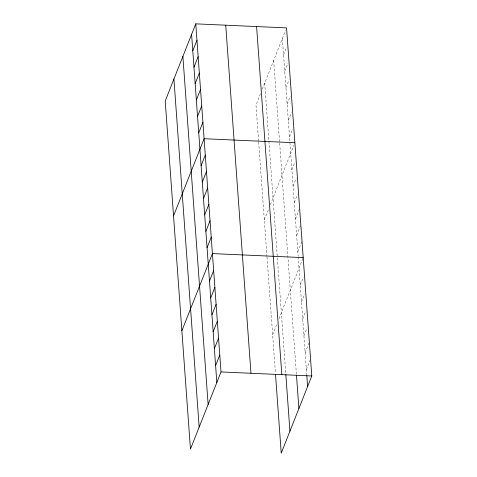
<?xml version="1.0" encoding="UTF-8"?>
<svg xmlns="http://www.w3.org/2000/svg" width="477" height="477" viewBox="0 0 477 477"><rect width="100%" height="100%" fill="white"/><g stroke="black" fill="none" stroke-linecap="round" stroke-linejoin="round"><path stroke-width="0.36" stroke-dasharray="2.38 1.79" d="M260.478 93.736L255.994 105.059L258.629 141.448M262.326 89.074L285.502 30.528M283.559 54.849L286.695 46.937M284.751 71.264L287.881 63.346M285.938 87.673L289.074 79.76M287.13 104.081L290.26 96.169M288.317 120.49L291.453 112.578M289.509 136.899L292.639 128.987M264.324 219.933L268.807 208.604M270.387 204.609L293.832 145.396M291.888 169.723L295.019 161.81M293.075 186.131L296.211 178.219M294.267 202.54L297.398 194.628M295.454 218.949L299.371 209.057M296.646 235.358L300.564 225.472M297.839 251.773L301.75 241.881M272.647 334.8L277.131 323.472M278.979 318.809L302.943 258.29M300.254 285.085L303.384 277.173M301.476 301.995L304.612 294.082M302.704 318.898L305.835 310.986M303.927 335.808L307.063 327.896M305.155 352.718L309.072 342.826M306.377 369.621L310.294 359.73M282.372 38.44L289.873 141.896M289.921 142.611L298.149 256.054M298.197 256.763L306.753 374.767M273.667 60.424L279.611 142.474M279.665 143.189L296.45 374.701M264.699 83.076L277.316 257.163M277.37 257.878L285.777 373.831M258.683 142.164L266.959 256.316M267.013 257.031L275.42 373.026"/><path stroke-width="0.72" d="M195.773 23.85L165.215 101.023L190.454 449.107L221.006 371.941L195.773 23.85L286.546 27.893L311.785 375.977L281.227 453.15L275.527 374.493M192.786 50.812L196.959 40.259M193.972 67.221L198.152 56.668M195.165 83.63L199.338 73.082M196.351 100.039L200.531 89.491M197.544 116.448L201.717 105.9M198.73 132.862L202.91 122.309M173.545 215.89L204.096 138.718L294.875 142.76M201.109 165.68L205.289 155.126M202.302 182.089L206.475 171.541M203.488 198.498L207.668 187.95M204.681 214.906L208.86 204.359M205.867 231.321L210.047 220.768M207.06 247.73L211.239 237.176M181.874 330.758L212.426 253.591L303.205 257.628M209.475 281.048L213.654 270.495M210.703 297.952L214.877 287.404M211.925 314.862L216.105 304.308M213.153 331.765L217.327 321.218M214.376 348.675L218.555 338.121M215.604 365.579L219.784 355.031M221.006 371.941L311.785 375.977M306.806 375.5L307.605 386.531M296.503 375.435L298.9 408.515M285.83 374.564L289.933 431.166M256.59 26.557L281.829 374.648M225.728 25.186L250.962 373.27M191.593 34.398L216.832 382.488M182.888 56.387L208.127 404.472M173.92 79.039L199.159 427.124"/></g></svg>
